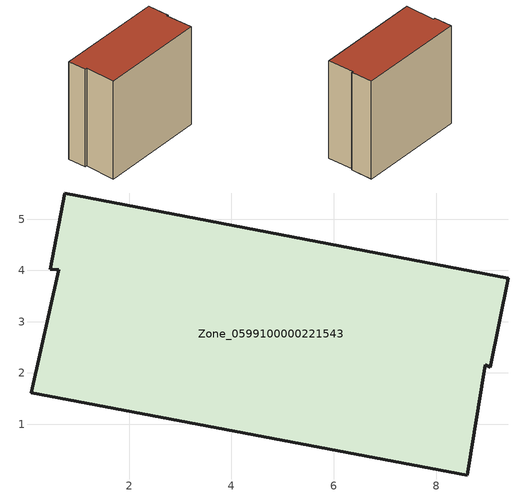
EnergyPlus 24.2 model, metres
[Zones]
Zone_0599100000221543
 floor ground (C_G): 8.95,2.15 8.6,0.01 0.1,1.61 0.63,4.01 0.46,4.03 0.75,5.51 9.4,3.85 9.05,2.11 z0
 wall outside (C_F): 9.4,3.85 0.75,5.51 0.46,4.03 0.63,4.01 0.1,1.61 8.6,0.01 8.95,2.15 9.05,2.11 9.4,3.85 z0:8.3
 roof outside (C_R): 9.05,2.11 9.4,3.85 0.75,5.51 0.46,4.03 0.63,4.01 0.1,1.61 8.6,0.01 8.95,2.15 z8.3
[BUILDING]
Pand.0599100000221543: North Axis=0; Terrain=City; Loads Convergence Tolerance Value=0.04; Temperature Convergence Tolerance Value=0.4; Solar Distribution=FullExterior; Maximum Number of Warmup Days=25; Minimum Number of Warmup Days=1
[Site:Location]
Rotterdam.The.Hague.AP_ZH_NLD Design_Conditions: Latitude=51.96; Longitude=4.45; Time Zone=1; Elevation=-4.5
[SITE:GROUNDTEMPERATURE:BUILDINGSURFACE]
18, 18, 18, 18, 18, 18, 18, 18, 18, 18, 18, 18
[MATERIAL] Thermal Absorptance=0.9; Solar Absorptance=0.7; Visible Absorptance=0.7
Name | Roughness | Thickness | Conductivity | Density | Specific Heat
G.TI.1946-1964 | MediumSmooth | 0.15 | 1 | 540 | 1210
F.TI.1946-1964 | Rough | 0.3 | 0.857143 | 1920 | 840
R.TI.1946-1964 | MediumRough | 0.2 | 0.277778 | 1500 | 1000
[CONSTRUCTION]
C_G: G.TI.1946-1964
C_F: F.TI.1946-1964
C_R: R.TI.1946-1964
[ZONE]
Zone_0599100000221543: Type=1; Multiplier=1; Ceiling Height=Autocalculate; Volume=Autocalculate; Floor Area=autocalculate; Part of Total Floor Area=Yes
[ZONEINFILTRATION:DESIGNFLOWRATE]
Infil_Zone_0599100000221543: Zone or ZoneList or Space or SpaceList=Zone_0599100000221543; Schedule=AlwaysOn; Design Flow Rate Calculation Method=Flow/Area; Flow Rate per Floor Area=0.003; Constant Term Coefficient=1; Temperature Term Coefficient=0; Velocity Term Coefficient=0; Velocity Squared Term Coefficient=0
[HVACTEMPLATE:ZONE:IDEALLOADSAIRSYSTEM]
Zone_0599100000221543: Maximum Heating Supply Air Temperature=50; Minimum Cooling Supply Air Temperature=13; Maximum Heating Supply Air Humidity Ratio=0.0156; Minimum Cooling Supply Air Humidity Ratio=0.0077; Heating Limit=NoLimit; Cooling Limit=NoLimit; Dehumidification Control Type=ConstantSensibleHeatRatio; Cooling Sensible Heat Ratio=0.7; Dehumidification Setpoint=60; Humidification Control Type=None; Humidification Setpoint=30; Outdoor Air Method=None; Outdoor Air Flow Rate per Person=0.00944; Outdoor Air Flow Rate per Zone Floor Area=0; Outdoor Air Flow Rate per Zone=0; Demand Controlled Ventilation Type=None; Outdoor Air Economizer Type=NoEconomizer; Heat Recovery Type=None; Sensible Heat Recovery Effectiveness=0.7; Latent Heat Recovery Effectiveness=0.65
[ZONECONTROL:THERMOSTAT]
ThermostatControl_Zone_0599100000221543: Zone or ZoneList=Zone_0599100000221543; Control Type Schedule=DualSetpointControlType; Control 1=Thermostat_Zone_0599100000221543; Temperature Difference Between Cutout And Setpoint=0
[THERMOSTATSETPOINT:DUALSETPOINT]
Thermostat_Zone_0599100000221543: Heating Setpoint Temperature Schedule=HeatingSetpoint_Zone_0599100000221543; Cooling Setpoint Temperature Schedule=CoolingSetpoint_Zone_0599100000221543
[SCHEDULE:COMPACT]
HeatingSetpoint_Zone_0599100000221543: Through: 12/31, For: AllDays, Until: 24:00, 21
CoolingSetpoint_Zone_0599100000221543: Through: 12/31, For: AllDays, Until: 24:00, 24
DualSetpointControlType: Through: 12/31, For: AllDays, Until: 24:00, 4
AlwaysOn: Through: 12/31, For: AllDays, Until: 24:00, 1
